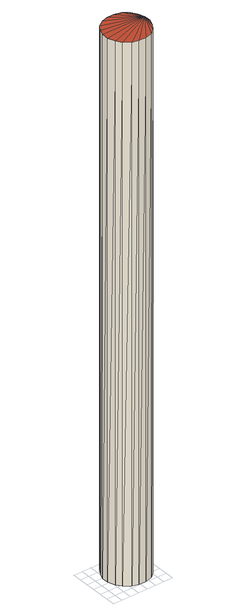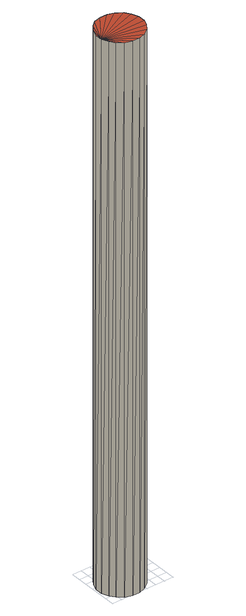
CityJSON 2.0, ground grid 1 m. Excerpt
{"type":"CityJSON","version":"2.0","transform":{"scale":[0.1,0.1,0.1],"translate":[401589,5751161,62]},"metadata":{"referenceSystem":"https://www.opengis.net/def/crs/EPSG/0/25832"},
"CityObjects":{
"building1":{"type":"Building","attributes":{"Geometrietyp2DReferenz":"1000","Gemeindeschluessel":"05515000","function":"51002_1251","roofType":"9999","measuredHeight":61.48},"geometry":[{"type":"Solid","lod":"2","boundaries":[[[[0,1,2]],[[1,3,2]],[[4,5,0]],[[5,1,0]],[[6,7,4]],[[7,5,4]],[[8,9,6]],[[9,7,6]],[[10,11,8]],[[11,9,8]],[[12,13,10]],[[13,11,10]],[[14,15,12]],[[15,13,12]],[[16,17,14]],[[17,15,14]],[[18,19,16]],[[19,17,16]],[[20,21,18]],[[21,19,18]],[[22,23,20]],[[23,21,20]],[[24,25,22]],[[25,23,22]],[[26,27,24]],[[27,25,24]],[[28,29,26]],[[29,27,26]],[[30,31,28]],[[31,29,28]],[[32,33,30]],[[33,31,30]],[[34,35,32]],[[35,33,32]],[[36,37,34]],[[37,35,34]],[[38,39,36]],[[39,37,36]],[[2,3,38]],[[3,39,38]],[[3,1,39]],[[1,5,39]],[[5,7,39]],[[7,9,39]],[[9,11,39]],[[11,13,39]],[[13,15,39]],[[15,17,39]],[[17,19,39]],[[19,21,39]],[[21,23,39]],[[23,25,39]],[[25,27,39]],[[27,29,39]],[[29,31,39]],[[31,33,39]],[[33,35,39]],[[35,37,39]],[[0,2,4]],[[2,38,4]],[[38,36,4]],[[36,34,4]],[[34,32,4]],[[32,30,4]],[[30,28,4]],[[28,26,4]],[[26,24,4]],[[24,22,4]],[[22,20,4]],[[20,18,4]],[[18,16,4]],[[16,14,4]],[[14,12,4]],[[12,10,4]],[[10,8,4]],[[8,6,4]]]],"semantics":{"surfaces":[{"type":"WallSurface"},{"type":"GroundSurface"},{"type":"RoofSurface"}],"values":[[0,0,0,0,0,0,0,0,0,0,0,0,0,0,0,0,0,0,0,0,0,0,0,0,0,0,0,0,0,0,0,0,0,0,0,0,0,0,0,0,1,1,1,1,1,1,1,1,1,1,1,1,1,1,1,1,1,1,2,2,2,2,2,2,2,2,2,2,2,2,2,2,2,2,2,2]]}}]}
},
"vertices":[
[55,37,622],[55,37,7],[51,43,622],[51,43,7],[58,30,622],[58,30,7],[58,22,622],[58,22,7],[55,14,622],[55,14,7],[51,8,622],[51,8,7],[45,3,622],[45,3,7],[37,1,622],[37,1,7],[29,1,622],[29,1,7],[22,3,622],[22,3,7],[15,8,622],[15,8,7],[11,14,622],[11,14,7],[8,22,622],[8,22,7],[8,30,622],[8,30,7],[11,37,622],[11,37,7],[15,43,622],[15,43,7],[22,48,622],[22,48,7],[29,50,622],[29,50,7],[37,50,622],[37,50,7],[45,48,622],[45,48,7]
]}
